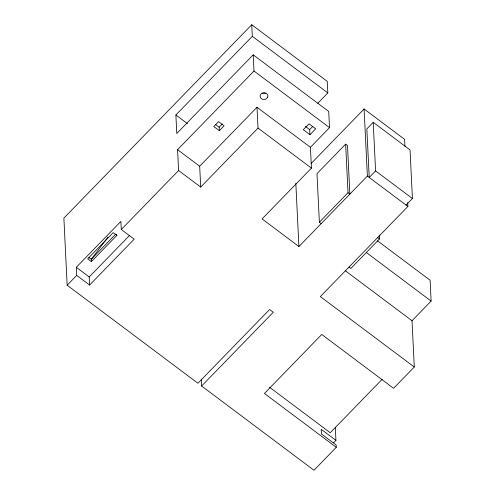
<?xml version="1.0" encoding="UTF-8"?>
<svg xmlns="http://www.w3.org/2000/svg" width="495" height="495" viewBox="0 0 495 495"><rect width="100%" height="100%" fill="white"/><g stroke="black" fill="none" stroke-linecap="round" stroke-linejoin="round"><path stroke-width="0.74" d="M107.972 237.086L91.284 259.287L91.396 261.601L87.708 258.842L113.182 232.619L116.863 235.379L91.396 261.601M317.74 103.313L327.82 92.93L327.257 81.366L251.732 24.75L63.88 218.122L67.159 285.219L197.938 383.26L269.583 309.517L273.265 312.277L201.626 386.02L313.985 470.25L336.272 447.307L336.161 444.993L321.422 433.948L321.199 429.32L335.932 440.364L333.63 442.74M404.96 146.297L404.619 139.355L364.097 108.98L367.377 176.078L298.918 246.547L262.084 218.926L311.435 168.127L310.415 147.306L329.522 127.636L328.729 111.443L253.205 54.827L176.789 133.489L175.886 114.976L252.302 36.321L251.732 24.75M121.287 229.507L120.891 221.407L76.317 267.288L76.713 275.387L89.607 285.052L134.182 239.172L121.287 229.507L178.602 170.509L177.581 149.688L253.997 71.026L253.205 54.827M219.322 130.705L224.099 125.786L218.573 121.646L213.797 126.559L219.322 130.705L219.155 127.234L222.335 123.954M115.694 234.16L91.284 259.287L88.828 257.443M67.159 285.219L76.713 275.387M89.607 285.052L89.211 276.959L129.492 235.496M178.602 170.509L200.704 187.079L199.683 166.252L256.998 107.26L310.415 147.306M200.704 187.079L258.019 128.081L256.998 107.26M309.932 134.69L315.668 128.793L309.035 123.818L303.305 129.721L309.932 134.69L309.684 129.603L312.809 126.38M311.138 163.492L364.097 108.98M345.646 144.138L348.022 192.722L349.866 194.108L347.49 145.518L345.646 144.138L316.992 173.634L319.368 222.224L321.206 223.604M373.211 122.315L366.844 128.873L369.221 177.458L375.587 170.905L373.211 122.315L410.052 149.929L412.428 198.52L406.061 205.079M319.368 222.224L348.022 192.722M407.713 202.603L407.899 206.458L320.339 296.585L414.278 367.012L393.587 388.315L321.75 334.459L264.435 393.457L336.272 447.307M379.306 235.119L379.492 238.974L350.837 268.469L348.994 267.09M414.278 367.012L412.019 320.735L431.12 301.071L430.106 280.244L377.567 240.867M382.196 379.269L330.239 432.754L269.453 387.189M252.302 36.321L327.82 92.93M253.997 71.026L329.522 127.636M375.587 170.905L412.428 198.52M305.464 126.435L309.684 129.603M367.377 176.078L407.899 206.458M258.019 128.081L311.435 168.127M377.654 237.594L379.492 238.974M215.467 124.474L219.155 127.234M366.182 252.388L431.12 301.071M175.886 114.976L187.549 123.725M345.269 270.697L412.019 320.735M177.581 149.688L199.683 166.252M76.317 267.288L89.211 276.959M116.022 234.253L116.863 235.379M335.294 427.253L335.932 440.364M295.824 183.305L298.918 246.547M201.286 379.077L201.626 386.02M265.481 93.357A3.898 3.428 -2.8 0 1 262.511 93.58M267.715 97.131L265.765 99.142A3.898 3.428 -2.8 0 1 260.203 96.828A3.898 3.428 -2.8 0 1 264.243 92.67A3.898 3.428 -2.8 0 1 267.715 97.131"/></g></svg>
